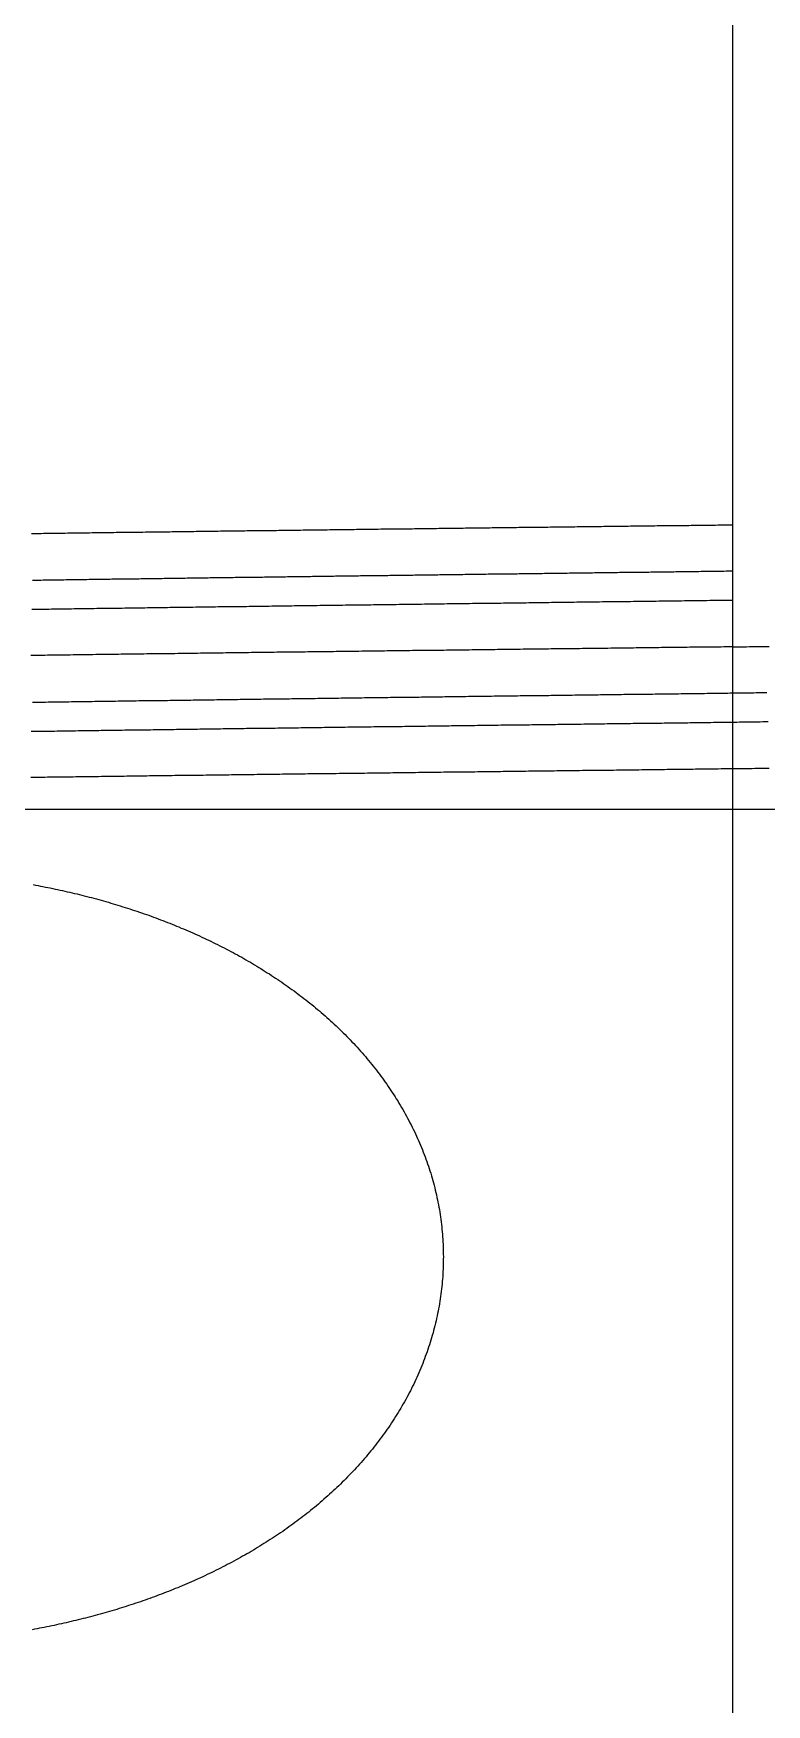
# Model space of a CAD drawing. Header units: millimetres. Extents: x 0 to 3800, y -67 to 2530.
# Drawn here: x 2333.98 to 2343.23, y 887.41 to 908.49 of the extents above; entities that cross this region are included whole.
import ezdxf
from ezdxf.lldxf.tags import DXFTag

# ---------------------------------------------------------------- set-up
doc = ezdxf.new("R2010")
doc.units = ezdxf.units.MM
doc.layers.add('내부선 및 부속', color=4, linetype='Continuous')
doc.layers.add('중심선', color=1, linetype='DASHED')
tags = doc.linetypes.add('DASHDOT', pattern=[70, 31, -13, 13, -13]).pattern_tags.tags
tags[10:11] = [DXFTag(74, 4), DXFTag(75, 0), DXFTag(340, '0'), DXFTag(46, 0.0), DXFTag(50, 0.0), DXFTag(44, 0.0), DXFTag(45, 0.0)]
tags[8:9] = [DXFTag(74, 4), DXFTag(75, 0), DXFTag(340, '0'), DXFTag(46, 0.0), DXFTag(50, 0.0), DXFTag(44, 0.0), DXFTag(45, 0.0)]
tags[6:7] = [DXFTag(74, 4), DXFTag(75, 0), DXFTag(340, '0'), DXFTag(46, 0.0), DXFTag(50, 0.0), DXFTag(44, 0.0), DXFTag(45, 0.0)]
tags[4:5] = [DXFTag(74, 4), DXFTag(75, 0), DXFTag(340, '0'), DXFTag(46, 0.0), DXFTag(50, 0.0), DXFTag(44, 0.0), DXFTag(45, 0.0)]
tags = doc.linetypes.add('DASHED', pattern=[25.72, 12.86, -12.86]).pattern_tags.tags
tags[6:7] = [DXFTag(74, 4), DXFTag(75, 0), DXFTag(340, '0'), DXFTag(46, 0.0), DXFTag(50, 0.0), DXFTag(44, 0.0), DXFTag(45, 0.0)]
tags[4:5] = [DXFTag(74, 4), DXFTag(75, 0), DXFTag(340, '0'), DXFTag(46, 0.0), DXFTag(50, 0.0), DXFTag(44, 0.0), DXFTag(45, 0.0)]

msp = doc.modelspace()

# ---------------------------------------------------------------- linework, layer by layer
at = {"layer": '내부선 및 부속', "linetype": 'Continuous'}
for p, q in [((2342.801, 902.295), (2342.801, 900.756)), ((2363.7, 898.703), (2321.902, 898.703))]:
    msp.add_line(p, q, dxfattribs=at)
at = {"layer": '내부선 및 부속', "linetype": 'Continuous', "flags": 128}
for points in [[(2333.955, 902.186), (2333.986, 902.186), (2334.016, 902.187), (2334.047, 902.187), (2334.077, 902.187), (2334.108, 902.188), (2334.139, 902.188), (2334.169, 902.189), (2334.2, 902.189), (2334.23, 902.189), (2334.261, 902.19), (2334.292, 902.19), (2334.322, 902.191), (2334.353, 902.191), (2334.383, 902.191), (2334.414, 902.192), (2334.445, 902.192), (2334.475, 902.193), (2334.506, 902.193), (2334.506, 902.193), (2334.536, 902.193), (2334.567, 902.194), (2334.598, 902.194), (2334.628, 902.195), (2334.659, 902.195), (2334.69, 902.195), (2334.72, 902.196), (2334.751, 902.196), (2334.781, 902.197), (2334.812, 902.197), (2334.843, 902.197), (2334.873, 902.198), (2334.904, 902.198), (2334.934, 902.199), (2334.965, 902.199), (2334.996, 902.199), (2335.026, 902.2), (2335.057, 902.2), (2335.087, 902.201), (2335.118, 902.201), (2335.149, 902.201), (2335.179, 902.202), (2335.21, 902.202), (2335.24, 902.203), (2335.271, 902.203), (2335.302, 902.203), (2335.332, 902.204), (2335.363, 902.204), (2335.394, 902.205), (2335.424, 902.205), (2335.455, 902.205), (2335.485, 902.206), (2335.516, 902.206), (2335.547, 902.206), (2335.577, 902.207), (2335.608, 902.207), (2335.638, 902.208), (2335.669, 902.208), (2335.7, 902.208), (2335.73, 902.209), (2335.761, 902.209), (2335.791, 902.21), (2335.822, 902.21), (2335.853, 902.21), (2335.883, 902.211), (2335.914, 902.211), (2335.944, 902.212), (2335.975, 902.212), (2336.006, 902.212), (2336.036, 902.213), (2336.067, 902.213), (2336.098, 902.213), (2336.128, 902.214), (2336.159, 902.214), (2336.189, 902.215), (2336.22, 902.215), (2336.251, 902.215), (2336.281, 902.216), (2336.312, 902.216), (2336.342, 902.217), (2336.373, 902.217), (2336.404, 902.217), (2336.434, 902.218), (2336.465, 902.218), (2336.495, 902.218), (2336.526, 902.219), (2336.557, 902.219), (2336.587, 902.22), (2336.618, 902.22), (2336.648, 902.22), (2336.679, 902.221), (2336.71, 902.221), (2336.74, 902.222), (2336.771, 902.222), (2336.801, 902.222), (2336.832, 902.223), (2336.863, 902.223), (2336.893, 902.223), (2336.924, 902.224), (2336.955, 902.224), (2336.985, 902.225), (2337.016, 902.225), (2337.046, 902.225), (2337.077, 902.226), (2337.108, 902.226), (2337.138, 902.227), (2337.169, 902.227), (2337.199, 902.227), (2337.23, 902.228), (2337.261, 902.228), (2337.291, 902.228), (2337.322, 902.229), (2337.352, 902.229), (2337.383, 902.23), (2337.414, 902.23), (2337.444, 902.23), (2337.475, 902.231), (2337.505, 902.231), (2337.536, 902.231), (2337.567, 902.232), (2337.567, 902.232), (2337.597, 902.232), (2337.628, 902.233), (2337.659, 902.233), (2337.689, 902.233), (2337.72, 902.234), (2337.75, 902.234), (2337.781, 902.234), (2337.812, 902.235), (2337.842, 902.235), (2337.873, 902.236), (2337.903, 902.236), (2337.934, 902.236), (2337.965, 902.237), (2337.995, 902.237), (2338.026, 902.237), (2338.056, 902.238), (2338.087, 902.238), (2338.118, 902.239), (2338.148, 902.239), (2338.179, 902.239), (2338.209, 902.24), (2338.24, 902.24), (2338.271, 902.24), (2338.301, 902.241), (2338.332, 902.241), (2338.363, 902.242), (2338.393, 902.242), (2338.424, 902.242), (2338.454, 902.243), (2338.485, 902.243), (2338.516, 902.243), (2338.546, 902.244), (2338.577, 902.244), (2338.607, 902.245), (2338.638, 902.245), (2338.669, 902.245), (2338.699, 902.246), (2338.73, 902.246), (2338.76, 902.246), (2338.791, 902.247), (2338.822, 902.247), (2338.852, 902.248), (2338.883, 902.248), (2338.913, 902.248), (2338.944, 902.249), (2338.975, 902.249), (2339.005, 902.249), (2339.036, 902.25), (2339.067, 902.25), (2339.097, 902.251), (2339.128, 902.251), (2339.158, 902.251), (2339.189, 902.252), (2339.22, 902.252), (2339.25, 902.252), (2339.281, 902.253), (2339.311, 902.253), (2339.342, 902.254), (2339.373, 902.254), (2339.403, 902.254), (2339.434, 902.255), (2339.464, 902.255), (2339.495, 902.255), (2339.526, 902.256), (2339.556, 902.256), (2339.587, 902.256), (2339.617, 902.257), (2339.648, 902.257), (2339.679, 902.258), (2339.709, 902.258), (2339.74, 902.258), (2339.771, 902.259), (2339.801, 902.259), (2339.832, 902.259), (2339.862, 902.26), (2339.893, 902.26), (2339.924, 902.261), (2339.954, 902.261), (2339.985, 902.261), (2340.015, 902.262), (2340.046, 902.262), (2340.077, 902.262), (2340.107, 902.263), (2340.138, 902.263), (2340.168, 902.263), (2340.199, 902.264), (2340.23, 902.264), (2340.26, 902.265), (2340.291, 902.265), (2340.321, 902.265), (2340.352, 902.266), (2340.383, 902.266), (2340.413, 902.266), (2340.444, 902.267), (2340.474, 902.267), (2340.505, 902.268), (2340.536, 902.268), (2340.566, 902.268), (2340.597, 902.269), (2340.628, 902.269), (2340.628, 902.269), (2340.658, 902.269), (2340.689, 902.27), (2340.719, 902.27), (2340.75, 902.27), (2340.781, 902.271), (2340.811, 902.271), (2340.842, 902.272), (2340.872, 902.272), (2340.903, 902.272), (2340.934, 902.273), (2340.964, 902.273), (2340.995, 902.273), (2341.025, 902.274), (2341.056, 902.274), (2341.087, 902.275), (2341.117, 902.275), (2341.148, 902.275), (2341.178, 902.276), (2341.209, 902.276), (2341.24, 902.276), (2341.27, 902.277), (2341.301, 902.277), (2341.332, 902.277), (2341.362, 902.278), (2341.393, 902.278), (2341.423, 902.279), (2341.454, 902.279), (2341.485, 902.279), (2341.515, 902.28), (2341.546, 902.28), (2341.576, 902.28), (2341.607, 902.281), (2341.638, 902.281), (2341.668, 902.281), (2341.699, 902.282), (2341.729, 902.282), (2341.76, 902.283), (2341.791, 902.283), (2341.821, 902.283), (2341.852, 902.284), (2341.882, 902.284), (2341.913, 902.284), (2341.944, 902.285), (2341.974, 902.285), (2342.005, 902.285), (2342.036, 902.286), (2342.066, 902.286), (2342.097, 902.287), (2342.127, 902.287), (2342.158, 902.287), (2342.189, 902.288), (2342.219, 902.288), (2342.25, 902.288), (2342.28, 902.289), (2342.311, 902.289), (2342.342, 902.29), (2342.372, 902.29), (2342.403, 902.29), (2342.433, 902.291), (2342.464, 902.291), (2342.495, 902.291), (2342.525, 902.292), (2342.556, 902.292), (2342.586, 902.292), (2342.617, 902.293), (2342.648, 902.293), (2342.678, 902.294), (2342.709, 902.294), (2342.74, 902.294), (2342.77, 902.295), (2342.801, 902.295), (2342.801, 902.295)], [(2342.801, 901.709), (2342.774, 901.708), (2342.748, 901.708), (2342.722, 901.708), (2342.695, 901.707), (2342.669, 901.707), (2342.643, 901.707), (2342.616, 901.706), (2342.59, 901.706), (2342.563, 901.706), (2342.537, 901.705), (2342.511, 901.705), (2342.484, 901.705), (2342.458, 901.704), (2342.432, 901.704), (2342.405, 901.704), (2342.379, 901.703), (2342.353, 901.703), (2342.326, 901.703), (2342.3, 901.702), (2342.274, 901.702), (2342.247, 901.702), (2342.221, 901.701), (2342.194, 901.701), (2342.168, 901.701), (2342.142, 901.7), (2342.115, 901.7), (2342.089, 901.7), (2342.063, 901.699), (2342.036, 901.699), (2342.01, 901.699), (2341.984, 901.698), (2341.957, 901.698), (2341.931, 901.698), (2341.904, 901.697), (2341.878, 901.697), (2341.852, 901.697), (2341.825, 901.696), (2341.799, 901.696), (2341.773, 901.696), (2341.746, 901.695), (2341.72, 901.695), (2341.694, 901.695), (2341.667, 901.694), (2341.641, 901.694), (2341.615, 901.694), (2341.588, 901.693), (2341.562, 901.693), (2341.535, 901.693), (2341.509, 901.692), (2341.483, 901.692), (2341.456, 901.692), (2341.43, 901.691), (2341.404, 901.691), (2341.377, 901.691), (2341.351, 901.69), (2341.325, 901.69), (2341.298, 901.69), (2341.272, 901.689), (2341.245, 901.689), (2341.219, 901.689), (2341.193, 901.688), (2341.166, 901.688), (2341.14, 901.688), (2341.114, 901.687), (2341.087, 901.687), (2341.061, 901.687), (2341.035, 901.686), (2341.008, 901.686), (2340.982, 901.686), (2340.956, 901.685), (2340.929, 901.685), (2340.903, 901.685), (2340.876, 901.684), (2340.85, 901.684), (2340.824, 901.684), (2340.797, 901.683), (2340.771, 901.683), (2340.745, 901.683), (2340.718, 901.682), (2340.692, 901.682), (2340.666, 901.682), (2340.639, 901.681), (2340.613, 901.681), (2340.586, 901.681), (2340.56, 901.68), (2340.534, 901.68), (2340.507, 901.68), (2340.481, 901.679), (2340.455, 901.679), (2340.428, 901.679), (2340.402, 901.678), (2340.376, 901.678), (2340.349, 901.678), (2340.323, 901.677), (2340.297, 901.677), (2340.27, 901.677), (2340.244, 901.676), (2340.217, 901.676), (2340.191, 901.676), (2340.165, 901.675), (2340.165, 901.675), (2340.138, 901.675), (2340.112, 901.675), (2340.086, 901.674), (2340.059, 901.674), (2340.033, 901.674), (2340.007, 901.673), (2339.98, 901.673), (2339.954, 901.673), (2339.927, 901.672), (2339.901, 901.672), (2339.875, 901.672), (2339.848, 901.671), (2339.822, 901.671), (2339.796, 901.671), (2339.769, 901.67), (2339.743, 901.67), (2339.717, 901.67), (2339.69, 901.669), (2339.664, 901.669), (2339.638, 901.668), (2339.611, 901.668), (2339.585, 901.668), (2339.558, 901.667), (2339.532, 901.667), (2339.506, 901.667), (2339.479, 901.666), (2339.453, 901.666), (2339.427, 901.666), (2339.4, 901.665), (2339.374, 901.665), (2339.348, 901.665), (2339.321, 901.664), (2339.295, 901.664), (2339.268, 901.664), (2339.242, 901.663), (2339.216, 901.663), (2339.189, 901.663), (2339.163, 901.662), (2339.137, 901.662), (2339.11, 901.662), (2339.084, 901.661), (2339.058, 901.661), (2339.031, 901.661), (2339.005, 901.66), (2338.979, 901.66), (2338.952, 901.66), (2338.926, 901.659), (2338.899, 901.659), (2338.873, 901.659), (2338.847, 901.658), (2338.82, 901.658), (2338.794, 901.658), (2338.768, 901.657), (2338.741, 901.657), (2338.715, 901.657), (2338.689, 901.656), (2338.662, 901.656), (2338.636, 901.656), (2338.609, 901.655), (2338.583, 901.655), (2338.557, 901.655), (2338.53, 901.654), (2338.504, 901.654), (2338.478, 901.654), (2338.451, 901.653), (2338.425, 901.653), (2338.399, 901.653), (2338.372, 901.652), (2338.346, 901.652), (2338.319, 901.651), (2338.293, 901.651), (2338.267, 901.651), (2338.24, 901.65), (2338.214, 901.65), (2338.188, 901.65), (2338.161, 901.649), (2338.135, 901.649), (2338.109, 901.649), (2338.082, 901.648), (2338.056, 901.648), (2338.03, 901.648), (2338.003, 901.647), (2337.977, 901.647), (2337.95, 901.647), (2337.924, 901.646), (2337.898, 901.646), (2337.871, 901.646), (2337.845, 901.645), (2337.819, 901.645), (2337.792, 901.645), (2337.766, 901.644), (2337.74, 901.644), (2337.713, 901.644), (2337.687, 901.643), (2337.66, 901.643), (2337.634, 901.643), (2337.608, 901.642), (2337.581, 901.642), (2337.555, 901.641), (2337.529, 901.641), (2337.529, 901.641), (2337.502, 901.641), (2337.476, 901.64), (2337.45, 901.64), (2337.423, 901.64), (2337.397, 901.639), (2337.371, 901.639), (2337.344, 901.639), (2337.318, 901.638), (2337.291, 901.638), (2337.265, 901.638), (2337.239, 901.637), (2337.212, 901.637), (2337.186, 901.637), (2337.16, 901.636), (2337.133, 901.636), (2337.107, 901.636), (2337.081, 901.635), (2337.054, 901.635), (2337.028, 901.635), (2337.001, 901.634), (2336.975, 901.634), (2336.949, 901.633), (2336.922, 901.633), (2336.896, 901.633), (2336.87, 901.632), (2336.843, 901.632), (2336.817, 901.632), (2336.791, 901.631), (2336.764, 901.631), (2336.738, 901.631), (2336.712, 901.63), (2336.685, 901.63), (2336.659, 901.63), (2336.632, 901.629), (2336.606, 901.629), (2336.58, 901.629), (2336.553, 901.628), (2336.527, 901.628), (2336.501, 901.627), (2336.474, 901.627), (2336.448, 901.627), (2336.422, 901.626), (2336.395, 901.626), (2336.369, 901.626), (2336.342, 901.625), (2336.316, 901.625), (2336.29, 901.625), (2336.263, 901.624), (2336.237, 901.624), (2336.211, 901.624), (2336.184, 901.623), (2336.158, 901.623), (2336.132, 901.623), (2336.105, 901.622), (2336.079, 901.622), (2336.053, 901.621), (2336.026, 901.621), (2336, 901.621), (2335.973, 901.62), (2335.947, 901.62), (2335.921, 901.62), (2335.894, 901.619), (2335.868, 901.619), (2335.842, 901.619), (2335.815, 901.618), (2335.789, 901.618), (2335.763, 901.618), (2335.736, 901.617), (2335.71, 901.617), (2335.683, 901.616), (2335.657, 901.616), (2335.631, 901.616), (2335.604, 901.615), (2335.578, 901.615), (2335.552, 901.615), (2335.525, 901.614), (2335.499, 901.614), (2335.473, 901.614), (2335.446, 901.613), (2335.42, 901.613), (2335.394, 901.612), (2335.367, 901.612), (2335.341, 901.612), (2335.314, 901.611), (2335.288, 901.611), (2335.262, 901.611), (2335.235, 901.61), (2335.209, 901.61), (2335.183, 901.61), (2335.156, 901.609), (2335.13, 901.609), (2335.104, 901.609), (2335.077, 901.608), (2335.051, 901.608), (2335.024, 901.607), (2334.998, 901.607), (2334.972, 901.607), (2334.945, 901.606), (2334.919, 901.606), (2334.893, 901.606), (2334.893, 901.606), (2334.866, 901.605), (2334.84, 901.605), (2334.814, 901.604), (2334.787, 901.604), (2334.761, 901.604), (2334.735, 901.603), (2334.708, 901.603), (2334.682, 901.603), (2334.655, 901.602), (2334.629, 901.602), (2334.603, 901.602), (2334.576, 901.601), (2334.55, 901.601), (2334.524, 901.6), (2334.497, 901.6), (2334.471, 901.6), (2334.445, 901.599), (2334.418, 901.599), (2334.392, 901.599), (2334.366, 901.598), (2334.339, 901.598), (2334.313, 901.597), (2334.286, 901.597), (2334.26, 901.597), (2334.234, 901.596), (2334.207, 901.596), (2334.181, 901.596), (2334.155, 901.595), (2334.128, 901.595), (2334.102, 901.595), (2334.076, 901.594), (2334.049, 901.594), (2334.023, 901.593), (2333.996, 901.593), (2333.97, 901.593)], [(2342.801, 901.341), (2342.765, 901.341), (2342.729, 901.341), (2342.694, 901.34), (2342.658, 901.34), (2342.622, 901.339), (2342.587, 901.339), (2342.551, 901.338), (2342.516, 901.338), (2342.48, 901.337), (2342.444, 901.337), (2342.409, 901.336), (2342.373, 901.336), (2342.337, 901.336), (2342.302, 901.335), (2342.266, 901.335), (2342.23, 901.334), (2342.195, 901.334), (2342.159, 901.333), (2342.123, 901.333), (2342.088, 901.332), (2342.052, 901.332), (2342.016, 901.332), (2341.981, 901.331), (2341.945, 901.331), (2341.91, 901.33), (2341.874, 901.33), (2341.838, 901.329), (2341.803, 901.329), (2341.767, 901.328), (2341.731, 901.328), (2341.696, 901.327), (2341.66, 901.327), (2341.624, 901.327), (2341.589, 901.326), (2341.553, 901.326), (2341.517, 901.325), (2341.482, 901.325), (2341.446, 901.324), (2341.41, 901.324), (2341.375, 901.323), (2341.339, 901.323), (2341.304, 901.322), (2341.268, 901.322), (2341.232, 901.322), (2341.197, 901.321), (2341.161, 901.321), (2341.125, 901.32), (2341.09, 901.32), (2341.054, 901.319), (2341.018, 901.319), (2340.983, 901.318), (2340.947, 901.318), (2340.911, 901.317), (2340.876, 901.317), (2340.84, 901.317), (2340.804, 901.316), (2340.769, 901.316), (2340.733, 901.315), (2340.697, 901.315), (2340.662, 901.314), (2340.626, 901.314), (2340.591, 901.313), (2340.555, 901.313), (2340.519, 901.313), (2340.484, 901.312), (2340.448, 901.312), (2340.412, 901.311), (2340.377, 901.311), (2340.341, 901.31), (2340.305, 901.31), (2340.27, 901.309), (2340.234, 901.309), (2340.198, 901.308), (2340.163, 901.308), (2340.127, 901.307), (2340.091, 901.307), (2340.056, 901.307), (2340.02, 901.306), (2339.985, 901.306), (2339.949, 901.305), (2339.913, 901.305), (2339.878, 901.304), (2339.842, 901.304), (2339.806, 901.303), (2339.771, 901.303), (2339.735, 901.302), (2339.699, 901.302), (2339.664, 901.302), (2339.628, 901.301), (2339.592, 901.301), (2339.557, 901.3), (2339.521, 901.3), (2339.485, 901.299), (2339.45, 901.299), (2339.414, 901.298), (2339.378, 901.298), (2339.343, 901.297), (2339.307, 901.297), (2339.272, 901.297), (2339.236, 901.296), (2339.236, 901.296), (2339.2, 901.296), (2339.165, 901.295), (2339.129, 901.295), (2339.093, 901.294), (2339.058, 901.294), (2339.022, 901.293), (2338.986, 901.293), (2338.951, 901.292), (2338.915, 901.292), (2338.879, 901.291), (2338.844, 901.291), (2338.808, 901.291), (2338.772, 901.29), (2338.737, 901.29), (2338.701, 901.289), (2338.666, 901.289), (2338.63, 901.288), (2338.594, 901.288), (2338.559, 901.287), (2338.523, 901.287), (2338.487, 901.286), (2338.452, 901.286), (2338.416, 901.285), (2338.38, 901.285), (2338.345, 901.285), (2338.309, 901.284), (2338.273, 901.284), (2338.238, 901.283), (2338.202, 901.283), (2338.166, 901.282), (2338.131, 901.282), (2338.095, 901.281), (2338.06, 901.281), (2338.024, 901.28), (2337.988, 901.28), (2337.953, 901.279), (2337.917, 901.279), (2337.881, 901.278), (2337.846, 901.278), (2337.81, 901.278), (2337.774, 901.277), (2337.739, 901.277), (2337.703, 901.276), (2337.667, 901.276), (2337.632, 901.275), (2337.596, 901.275), (2337.56, 901.274), (2337.525, 901.274), (2337.489, 901.273), (2337.453, 901.273), (2337.418, 901.272), (2337.382, 901.272), (2337.347, 901.271), (2337.311, 901.271), (2337.275, 901.271), (2337.24, 901.27), (2337.204, 901.27), (2337.168, 901.269), (2337.133, 901.269), (2337.097, 901.268), (2337.061, 901.268), (2337.026, 901.267), (2336.99, 901.267), (2336.954, 901.266), (2336.919, 901.266), (2336.883, 901.265), (2336.847, 901.265), (2336.812, 901.264), (2336.776, 901.264), (2336.741, 901.263), (2336.705, 901.263), (2336.669, 901.262), (2336.634, 901.262), (2336.598, 901.262), (2336.562, 901.261), (2336.527, 901.261), (2336.491, 901.26), (2336.455, 901.26), (2336.42, 901.259), (2336.384, 901.259), (2336.348, 901.258), (2336.313, 901.258), (2336.277, 901.257), (2336.241, 901.257), (2336.206, 901.256), (2336.17, 901.256), (2336.135, 901.255), (2336.099, 901.255), (2336.063, 901.254), (2336.028, 901.254), (2335.992, 901.253), (2335.956, 901.253), (2335.921, 901.252), (2335.885, 901.252), (2335.849, 901.251), (2335.814, 901.251), (2335.778, 901.25), (2335.742, 901.25), (2335.707, 901.25), (2335.671, 901.249), (2335.671, 901.249), (2335.635, 901.249), (2335.6, 901.248), (2335.564, 901.248), (2335.528, 901.247), (2335.493, 901.247), (2335.457, 901.246), (2335.422, 901.246), (2335.386, 901.245), (2335.35, 901.245), (2335.315, 901.244), (2335.279, 901.244), (2335.243, 901.243), (2335.208, 901.243), (2335.172, 901.242), (2335.136, 901.242), (2335.101, 901.241), (2335.065, 901.241), (2335.029, 901.24), (2334.994, 901.24), (2334.958, 901.239), (2334.922, 901.239), (2334.887, 901.238), (2334.851, 901.238), (2334.816, 901.237), (2334.78, 901.237), (2334.744, 901.236), (2334.709, 901.236), (2334.673, 901.235), (2334.637, 901.235), (2334.602, 901.234), (2334.566, 901.234), (2334.53, 901.233), (2334.495, 901.233), (2334.459, 901.232), (2334.423, 901.232), (2334.388, 901.231), (2334.352, 901.231), (2334.316, 901.23), (2334.281, 901.23), (2334.245, 901.229), (2334.21, 901.229), (2334.174, 901.228), (2334.138, 901.228), (2334.103, 901.227), (2334.067, 901.227), (2334.031, 901.226), (2333.996, 901.226), (2333.96, 901.225)], [(2342.801, 900.755), (2342.765, 900.755), (2342.729, 900.754), (2342.694, 900.754), (2342.658, 900.753), (2342.622, 900.753), (2342.587, 900.753), (2342.551, 900.752), (2342.515, 900.752), (2342.479, 900.751), (2342.444, 900.751), (2342.408, 900.75), (2342.372, 900.75), (2342.337, 900.75), (2342.301, 900.749), (2342.265, 900.749), (2342.229, 900.748), (2342.194, 900.748), (2342.158, 900.748), (2342.122, 900.747), (2342.087, 900.747), (2342.051, 900.746), (2342.015, 900.746), (2341.98, 900.745), (2341.944, 900.745), (2341.908, 900.745), (2341.872, 900.744), (2341.837, 900.744), (2341.801, 900.743), (2341.765, 900.743), (2341.73, 900.742), (2341.694, 900.742), (2341.658, 900.742), (2341.623, 900.741), (2341.587, 900.741), (2341.551, 900.74), (2341.515, 900.74), (2341.48, 900.739), (2341.444, 900.739), (2341.408, 900.739), (2341.373, 900.738), (2341.337, 900.738), (2341.301, 900.737), (2341.265, 900.737), (2341.23, 900.736), (2341.194, 900.736), (2341.158, 900.736), (2341.123, 900.735), (2341.087, 900.735), (2341.051, 900.734), (2341.016, 900.734), (2340.98, 900.733), (2340.944, 900.733), (2340.908, 900.733), (2340.873, 900.732), (2340.837, 900.732), (2340.801, 900.731), (2340.766, 900.731), (2340.73, 900.73), (2340.694, 900.73), (2340.658, 900.73), (2340.623, 900.729), (2340.587, 900.729), (2340.551, 900.728), (2340.516, 900.728), (2340.48, 900.727), (2340.444, 900.727), (2340.409, 900.727), (2340.373, 900.726), (2340.337, 900.726), (2340.301, 900.725), (2340.266, 900.725), (2340.23, 900.724), (2340.194, 900.724), (2340.159, 900.724), (2340.123, 900.723), (2340.087, 900.723), (2340.052, 900.722), (2340.016, 900.722), (2339.98, 900.721), (2339.944, 900.721), (2339.909, 900.721), (2339.873, 900.72), (2339.837, 900.72), (2339.802, 900.719), (2339.766, 900.719), (2339.73, 900.718), (2339.694, 900.718), (2339.659, 900.718), (2339.623, 900.717), (2339.587, 900.717), (2339.552, 900.716), (2339.516, 900.716), (2339.48, 900.715), (2339.445, 900.715), (2339.409, 900.715), (2339.373, 900.714), (2339.337, 900.714), (2339.302, 900.713), (2339.266, 900.713), (2339.23, 900.712), (2339.23, 900.712), (2339.195, 900.712), (2339.159, 900.711), (2339.123, 900.711), (2339.088, 900.711), (2339.052, 900.71), (2339.016, 900.71), (2338.98, 900.709), (2338.945, 900.709), (2338.909, 900.708), (2338.873, 900.708), (2338.838, 900.708), (2338.802, 900.707), (2338.766, 900.707), (2338.73, 900.706), (2338.695, 900.706), (2338.659, 900.705), (2338.623, 900.705), (2338.588, 900.705), (2338.552, 900.704), (2338.516, 900.704), (2338.481, 900.703), (2338.445, 900.703), (2338.409, 900.702), (2338.373, 900.702), (2338.338, 900.701), (2338.302, 900.701), (2338.266, 900.701), (2338.231, 900.7), (2338.195, 900.7), (2338.159, 900.699), (2338.123, 900.699), (2338.088, 900.698), (2338.052, 900.698), (2338.016, 900.698), (2337.981, 900.697), (2337.945, 900.697), (2337.909, 900.696), (2337.874, 900.696), (2337.838, 900.695), (2337.802, 900.695), (2337.766, 900.694), (2337.731, 900.694), (2337.695, 900.694), (2337.659, 900.693), (2337.624, 900.693), (2337.588, 900.692), (2337.552, 900.692), (2337.517, 900.691), (2337.481, 900.691), (2337.445, 900.691), (2337.409, 900.69), (2337.374, 900.69), (2337.338, 900.689), (2337.302, 900.689), (2337.267, 900.688), (2337.231, 900.688), (2337.195, 900.687), (2337.159, 900.687), (2337.124, 900.687), (2337.088, 900.686), (2337.052, 900.686), (2337.017, 900.685), (2336.981, 900.685), (2336.945, 900.684), (2336.91, 900.684), (2336.874, 900.683), (2336.838, 900.683), (2336.802, 900.683), (2336.767, 900.682), (2336.731, 900.682), (2336.695, 900.681), (2336.66, 900.681), (2336.624, 900.68), (2336.588, 900.68), (2336.553, 900.679), (2336.517, 900.679), (2336.481, 900.679), (2336.445, 900.678), (2336.41, 900.678), (2336.374, 900.677), (2336.338, 900.677), (2336.303, 900.676), (2336.267, 900.676), (2336.231, 900.675), (2336.195, 900.675), (2336.16, 900.674), (2336.124, 900.674), (2336.088, 900.674), (2336.053, 900.673), (2336.017, 900.673), (2335.981, 900.672), (2335.946, 900.672), (2335.91, 900.671), (2335.874, 900.671), (2335.838, 900.67), (2335.803, 900.67), (2335.767, 900.669), (2335.731, 900.669), (2335.696, 900.669), (2335.66, 900.668), (2335.66, 900.668), (2335.624, 900.668), (2335.589, 900.667), (2335.553, 900.667), (2335.517, 900.666), (2335.481, 900.666), (2335.446, 900.665), (2335.41, 900.665), (2335.374, 900.664), (2335.339, 900.664), (2335.303, 900.664), (2335.267, 900.663), (2335.231, 900.663), (2335.196, 900.662), (2335.16, 900.662), (2335.124, 900.661), (2335.089, 900.661), (2335.053, 900.66), (2335.017, 900.66), (2334.982, 900.659), (2334.946, 900.659), (2334.91, 900.659), (2334.874, 900.658), (2334.839, 900.658), (2334.803, 900.657), (2334.767, 900.657), (2334.732, 900.656), (2334.696, 900.656), (2334.66, 900.655), (2334.625, 900.655), (2334.589, 900.654), (2334.553, 900.654), (2334.517, 900.653), (2334.482, 900.653), (2334.446, 900.652), (2334.41, 900.652), (2334.375, 900.652), (2334.339, 900.651), (2334.303, 900.651), (2334.267, 900.65), (2334.232, 900.65), (2334.196, 900.649), (2334.16, 900.649), (2334.125, 900.648), (2334.089, 900.648), (2334.053, 900.647), (2334.018, 900.647), (2333.982, 900.646), (2333.946, 900.646)], [(2342.801, 900.755), (2342.836, 900.756), (2342.872, 900.756), (2342.908, 900.756), (2342.944, 900.757), (2342.979, 900.757), (2343.015, 900.758), (2343.051, 900.758), (2343.086, 900.759), (2343.122, 900.759), (2343.158, 900.759), (2343.193, 900.76), (2343.229, 900.76), (2343.265, 900.761)], [(2343.234, 900.174), (2343.201, 900.174), (2343.168, 900.174), (2343.136, 900.173), (2343.103, 900.173), (2343.07, 900.172), (2343.037, 900.172), (2343.005, 900.171), (2342.972, 900.171), (2342.939, 900.171), (2342.906, 900.17), (2342.874, 900.17), (2342.841, 900.169), (2342.808, 900.169), (2342.775, 900.169), (2342.743, 900.168), (2342.71, 900.168), (2342.677, 900.167), (2342.644, 900.167), (2342.612, 900.167), (2342.579, 900.166), (2342.546, 900.166), (2342.514, 900.165), (2342.514, 900.165), (2342.481, 900.165), (2342.448, 900.164), (2342.415, 900.164), (2342.383, 900.164), (2342.35, 900.163), (2342.317, 900.163), (2342.284, 900.162), (2342.252, 900.162), (2342.219, 900.162), (2342.186, 900.161), (2342.153, 900.161), (2342.121, 900.16), (2342.088, 900.16), (2342.055, 900.159), (2342.022, 900.159), (2341.99, 900.159), (2341.957, 900.158), (2341.924, 900.158), (2341.891, 900.157), (2341.859, 900.157), (2341.826, 900.157), (2341.793, 900.156), (2341.76, 900.156), (2341.728, 900.155), (2341.695, 900.155), (2341.662, 900.154), (2341.63, 900.154), (2341.597, 900.154), (2341.564, 900.153), (2341.531, 900.153), (2341.499, 900.152), (2341.466, 900.152), (2341.433, 900.152), (2341.4, 900.151), (2341.368, 900.151), (2341.335, 900.15), (2341.302, 900.15), (2341.269, 900.149), (2341.237, 900.149), (2341.204, 900.149), (2341.171, 900.148), (2341.138, 900.148), (2341.106, 900.147), (2341.073, 900.147), (2341.04, 900.147), (2341.007, 900.146), (2340.975, 900.146), (2340.942, 900.145), (2340.909, 900.145), (2340.876, 900.145), (2340.844, 900.144), (2340.811, 900.144), (2340.778, 900.143), (2340.746, 900.143), (2340.713, 900.142), (2340.68, 900.142), (2340.647, 900.142), (2340.615, 900.141), (2340.582, 900.141), (2340.549, 900.14), (2340.516, 900.14), (2340.484, 900.139), (2340.451, 900.139), (2340.418, 900.139), (2340.385, 900.138), (2340.353, 900.138), (2340.32, 900.137), (2340.287, 900.137), (2340.254, 900.137), (2340.222, 900.136), (2340.189, 900.136), (2340.156, 900.135), (2340.123, 900.135), (2340.091, 900.134), (2340.058, 900.134), (2340.025, 900.134), (2339.992, 900.133), (2339.96, 900.133), (2339.927, 900.132), (2339.894, 900.132), (2339.862, 900.132), (2339.829, 900.131), (2339.796, 900.131), (2339.763, 900.13), (2339.731, 900.13), (2339.698, 900.129), (2339.665, 900.129), (2339.632, 900.129), (2339.6, 900.128), (2339.567, 900.128), (2339.534, 900.127), (2339.501, 900.127), (2339.469, 900.127), (2339.436, 900.126), (2339.403, 900.126), (2339.37, 900.125), (2339.338, 900.125), (2339.305, 900.124), (2339.272, 900.124), (2339.239, 900.124), (2339.239, 900.124), (2339.207, 900.123), (2339.174, 900.123), (2339.141, 900.122), (2339.109, 900.122), (2339.076, 900.121), (2339.043, 900.121), (2339.01, 900.121), (2338.978, 900.12), (2338.945, 900.12), (2338.912, 900.119), (2338.879, 900.119), (2338.847, 900.118), (2338.814, 900.118), (2338.781, 900.118), (2338.748, 900.117), (2338.716, 900.117), (2338.683, 900.116), (2338.65, 900.116), (2338.617, 900.116), (2338.585, 900.115), (2338.552, 900.115), (2338.519, 900.114), (2338.486, 900.114), (2338.454, 900.113), (2338.421, 900.113), (2338.388, 900.113), (2338.355, 900.112), (2338.323, 900.112), (2338.29, 900.111), (2338.257, 900.111), (2338.225, 900.11), (2338.192, 900.11), (2338.159, 900.11), (2338.126, 900.109), (2338.094, 900.109), (2338.061, 900.108), (2338.028, 900.108), (2337.995, 900.107), (2337.963, 900.107), (2337.93, 900.107), (2337.897, 900.106), (2337.864, 900.106), (2337.832, 900.105), (2337.799, 900.105), (2337.766, 900.104), (2337.733, 900.104), (2337.701, 900.104), (2337.668, 900.103), (2337.635, 900.103), (2337.602, 900.102), (2337.57, 900.102), (2337.537, 900.101), (2337.504, 900.101), (2337.471, 900.101), (2337.439, 900.1), (2337.406, 900.1), (2337.373, 900.099), (2337.341, 900.099), (2337.308, 900.098), (2337.275, 900.098), (2337.242, 900.098), (2337.21, 900.097), (2337.177, 900.097), (2337.144, 900.096), (2337.111, 900.096), (2337.079, 900.095), (2337.046, 900.095), (2337.013, 900.094), (2336.98, 900.094), (2336.948, 900.094), (2336.915, 900.093), (2336.882, 900.093), (2336.849, 900.092), (2336.817, 900.092), (2336.784, 900.091), (2336.751, 900.091), (2336.718, 900.091), (2336.686, 900.09), (2336.653, 900.09), (2336.62, 900.089), (2336.588, 900.089), (2336.555, 900.088), (2336.522, 900.088), (2336.489, 900.088), (2336.457, 900.087), (2336.424, 900.087), (2336.391, 900.086), (2336.358, 900.086), (2336.326, 900.085), (2336.293, 900.085), (2336.26, 900.084), (2336.227, 900.084), (2336.195, 900.084), (2336.162, 900.083), (2336.129, 900.083), (2336.096, 900.082), (2336.064, 900.082), (2336.031, 900.081), (2335.998, 900.081), (2335.965, 900.08), (2335.965, 900.08), (2335.933, 900.08), (2335.9, 900.08), (2335.867, 900.079), (2335.834, 900.079), (2335.802, 900.078), (2335.769, 900.078), (2335.736, 900.077), (2335.704, 900.077), (2335.671, 900.076), (2335.638, 900.076), (2335.605, 900.076), (2335.573, 900.075), (2335.54, 900.075), (2335.507, 900.074), (2335.474, 900.074), (2335.442, 900.073), (2335.409, 900.073), (2335.376, 900.072), (2335.343, 900.072), (2335.311, 900.072), (2335.278, 900.071), (2335.245, 900.071), (2335.212, 900.07), (2335.18, 900.07), (2335.147, 900.069), (2335.114, 900.069), (2335.081, 900.068), (2335.049, 900.068), (2335.016, 900.067), (2334.983, 900.067), (2334.951, 900.067), (2334.918, 900.066), (2334.885, 900.066), (2334.852, 900.065), (2334.82, 900.065), (2334.787, 900.064), (2334.754, 900.064), (2334.721, 900.063), (2334.689, 900.063), (2334.656, 900.062), (2334.623, 900.062), (2334.59, 900.062), (2334.558, 900.061), (2334.525, 900.061), (2334.492, 900.06), (2334.459, 900.06), (2334.427, 900.059), (2334.394, 900.059), (2334.361, 900.058), (2334.328, 900.058), (2334.296, 900.057), (2334.263, 900.057), (2334.23, 900.057), (2334.197, 900.056), (2334.165, 900.056), (2334.132, 900.055), (2334.099, 900.055), (2334.067, 900.054), (2334.034, 900.054), (2334.001, 900.053), (2333.968, 900.053)], [(2343.252, 899.807), (2343.219, 899.807), (2343.186, 899.807), (2343.153, 899.806), (2343.121, 899.806), (2343.088, 899.805), (2343.055, 899.805), (2343.022, 899.804), (2342.99, 899.804), (2342.957, 899.804), (2342.924, 899.803), (2342.891, 899.803), (2342.859, 899.802), (2342.826, 899.802), (2342.793, 899.802), (2342.761, 899.801), (2342.728, 899.801), (2342.695, 899.8), (2342.662, 899.8), (2342.63, 899.799), (2342.597, 899.799), (2342.564, 899.799), (2342.531, 899.798), (2342.531, 899.798), (2342.499, 899.798), (2342.466, 899.797), (2342.433, 899.797), (2342.4, 899.797), (2342.368, 899.796), (2342.335, 899.796), (2342.302, 899.795), (2342.269, 899.795), (2342.237, 899.794), (2342.204, 899.794), (2342.171, 899.794), (2342.138, 899.793), (2342.106, 899.793), (2342.073, 899.792), (2342.04, 899.792), (2342.007, 899.792), (2341.975, 899.791), (2341.942, 899.791), (2341.909, 899.79), (2341.877, 899.79), (2341.844, 899.79), (2341.811, 899.789), (2341.778, 899.789), (2341.746, 899.788), (2341.713, 899.788), (2341.68, 899.787), (2341.647, 899.787), (2341.615, 899.787), (2341.582, 899.786), (2341.549, 899.786), (2341.516, 899.785), (2341.484, 899.785), (2341.451, 899.785), (2341.418, 899.784), (2341.385, 899.784), (2341.353, 899.783), (2341.32, 899.783), (2341.287, 899.782), (2341.254, 899.782), (2341.222, 899.782), (2341.189, 899.781), (2341.156, 899.781), (2341.123, 899.78), (2341.091, 899.78), (2341.058, 899.78), (2341.025, 899.779), (2340.993, 899.779), (2340.96, 899.778), (2340.927, 899.778), (2340.894, 899.777), (2340.862, 899.777), (2340.829, 899.777), (2340.796, 899.776), (2340.763, 899.776), (2340.731, 899.775), (2340.698, 899.775), (2340.665, 899.775), (2340.632, 899.774), (2340.6, 899.774), (2340.567, 899.773), (2340.534, 899.773), (2340.501, 899.772), (2340.469, 899.772), (2340.436, 899.772), (2340.403, 899.771), (2340.37, 899.771), (2340.338, 899.77), (2340.305, 899.77), (2340.272, 899.77), (2340.239, 899.769), (2340.207, 899.769), (2340.174, 899.768), (2340.141, 899.768), (2340.109, 899.767), (2340.076, 899.767), (2340.043, 899.767), (2340.01, 899.766), (2339.978, 899.766), (2339.945, 899.765), (2339.912, 899.765), (2339.879, 899.765), (2339.847, 899.764), (2339.814, 899.764), (2339.781, 899.763), (2339.748, 899.763), (2339.716, 899.762), (2339.683, 899.762), (2339.65, 899.762), (2339.617, 899.761), (2339.585, 899.761), (2339.552, 899.76), (2339.519, 899.76), (2339.486, 899.759), (2339.454, 899.759), (2339.421, 899.759), (2339.388, 899.758), (2339.356, 899.758), (2339.323, 899.757), (2339.29, 899.757), (2339.257, 899.757), (2339.257, 899.757), (2339.225, 899.756), (2339.192, 899.756), (2339.159, 899.755), (2339.126, 899.755), (2339.094, 899.754), (2339.061, 899.754), (2339.028, 899.754), (2338.995, 899.753), (2338.963, 899.753), (2338.93, 899.752), (2338.897, 899.752), (2338.864, 899.751), (2338.832, 899.751), (2338.799, 899.751), (2338.766, 899.75), (2338.733, 899.75), (2338.701, 899.749), (2338.668, 899.749), (2338.635, 899.748), (2338.602, 899.748), (2338.57, 899.748), (2338.537, 899.747), (2338.504, 899.747), (2338.472, 899.746), (2338.439, 899.746), (2338.406, 899.746), (2338.373, 899.745), (2338.341, 899.745), (2338.308, 899.744), (2338.275, 899.744), (2338.242, 899.743), (2338.21, 899.743), (2338.177, 899.743), (2338.144, 899.742), (2338.111, 899.742), (2338.079, 899.741), (2338.046, 899.741), (2338.013, 899.74), (2337.98, 899.74), (2337.948, 899.74), (2337.915, 899.739), (2337.882, 899.739), (2337.849, 899.738), (2337.817, 899.738), (2337.784, 899.737), (2337.751, 899.737), (2337.718, 899.737), (2337.686, 899.736), (2337.653, 899.736), (2337.62, 899.735), (2337.588, 899.735), (2337.555, 899.734), (2337.522, 899.734), (2337.489, 899.734), (2337.457, 899.733), (2337.424, 899.733), (2337.391, 899.732), (2337.358, 899.732), (2337.326, 899.731), (2337.293, 899.731), (2337.26, 899.73), (2337.227, 899.73), (2337.195, 899.73), (2337.162, 899.729), (2337.129, 899.729), (2337.096, 899.728), (2337.064, 899.728), (2337.031, 899.727), (2336.998, 899.727), (2336.965, 899.727), (2336.933, 899.726), (2336.9, 899.726), (2336.867, 899.725), (2336.834, 899.725), (2336.802, 899.724), (2336.769, 899.724), (2336.736, 899.724), (2336.704, 899.723), (2336.671, 899.723), (2336.638, 899.722), (2336.605, 899.722), (2336.573, 899.721), (2336.54, 899.721), (2336.507, 899.72), (2336.474, 899.72), (2336.442, 899.72), (2336.409, 899.719), (2336.376, 899.719), (2336.343, 899.718), (2336.311, 899.718), (2336.278, 899.717), (2336.245, 899.717), (2336.212, 899.717), (2336.18, 899.716), (2336.147, 899.716), (2336.114, 899.715), (2336.081, 899.715), (2336.049, 899.714), (2336.016, 899.714), (2335.983, 899.713), (2335.983, 899.713), (2335.951, 899.713), (2335.918, 899.713), (2335.885, 899.712), (2335.852, 899.712), (2335.82, 899.711), (2335.787, 899.711), (2335.754, 899.71), (2335.721, 899.71), (2335.689, 899.709), (2335.656, 899.709), (2335.623, 899.709), (2335.59, 899.708), (2335.558, 899.708), (2335.525, 899.707), (2335.492, 899.707), (2335.459, 899.706), (2335.427, 899.706), (2335.394, 899.705), (2335.361, 899.705), (2335.328, 899.705), (2335.296, 899.704), (2335.263, 899.704), (2335.23, 899.703), (2335.197, 899.703), (2335.165, 899.702), (2335.132, 899.702), (2335.099, 899.701), (2335.067, 899.701), (2335.034, 899.7), (2335.001, 899.7), (2334.968, 899.7), (2334.936, 899.699), (2334.903, 899.699), (2334.87, 899.698), (2334.837, 899.698), (2334.805, 899.697), (2334.772, 899.697), (2334.739, 899.696), (2334.706, 899.696), (2334.674, 899.695), (2334.641, 899.695), (2334.608, 899.695), (2334.575, 899.694), (2334.543, 899.694), (2334.51, 899.693), (2334.477, 899.693), (2334.444, 899.692), (2334.412, 899.692), (2334.379, 899.691), (2334.346, 899.691), (2334.314, 899.69), (2334.281, 899.69), (2334.248, 899.689), (2334.215, 899.689), (2334.183, 899.689), (2334.15, 899.688), (2334.117, 899.688), (2334.084, 899.687), (2334.052, 899.687), (2334.019, 899.686), (2333.986, 899.686), (2333.953, 899.685)], [(2343.265, 899.221), (2343.229, 899.22), (2343.193, 899.22), (2343.158, 899.22), (2343.122, 899.219), (2343.086, 899.219), (2343.051, 899.218), (2343.015, 899.218), (2342.979, 899.217), (2342.944, 899.217), (2342.908, 899.217), (2342.872, 899.216), (2342.836, 899.216), (2342.801, 899.215), (2342.801, 899.215)], [(2342.801, 899.215), (2342.765, 899.215), (2342.729, 899.215), (2342.694, 899.214), (2342.658, 899.214), (2342.622, 899.213), (2342.587, 899.213), (2342.551, 899.212), (2342.515, 899.212), (2342.479, 899.212), (2342.444, 899.211), (2342.408, 899.211), (2342.372, 899.21), (2342.337, 899.21), (2342.301, 899.209), (2342.265, 899.209), (2342.229, 899.209), (2342.194, 899.208), (2342.158, 899.208), (2342.122, 899.207), (2342.087, 899.207), (2342.051, 899.206), (2342.015, 899.206), (2341.98, 899.206), (2341.944, 899.205), (2341.908, 899.205), (2341.872, 899.204), (2341.837, 899.204), (2341.801, 899.203), (2341.765, 899.203), (2341.73, 899.203), (2341.694, 899.202), (2341.658, 899.202), (2341.622, 899.201), (2341.587, 899.201), (2341.551, 899.2), (2341.515, 899.2), (2341.48, 899.2), (2341.444, 899.199), (2341.408, 899.199), (2341.373, 899.198), (2341.337, 899.198), (2341.301, 899.197), (2341.265, 899.197), (2341.23, 899.197), (2341.194, 899.196), (2341.158, 899.196), (2341.123, 899.195), (2341.087, 899.195), (2341.051, 899.194), (2341.016, 899.194), (2340.98, 899.194), (2340.944, 899.193), (2340.908, 899.193), (2340.873, 899.192), (2340.837, 899.192), (2340.801, 899.191), (2340.766, 899.191), (2340.73, 899.191), (2340.694, 899.19), (2340.658, 899.19), (2340.623, 899.189), (2340.587, 899.189), (2340.551, 899.188), (2340.516, 899.188), (2340.48, 899.188), (2340.444, 899.187), (2340.409, 899.187), (2340.373, 899.186), (2340.337, 899.186), (2340.301, 899.185), (2340.266, 899.185), (2340.23, 899.185), (2340.194, 899.184), (2340.159, 899.184), (2340.123, 899.183), (2340.087, 899.183), (2340.052, 899.182), (2340.016, 899.182), (2339.98, 899.182), (2339.944, 899.181), (2339.909, 899.181), (2339.873, 899.18), (2339.837, 899.18), (2339.802, 899.179), (2339.766, 899.179), (2339.73, 899.179), (2339.694, 899.178), (2339.659, 899.178), (2339.623, 899.177), (2339.587, 899.177), (2339.552, 899.176), (2339.516, 899.176), (2339.48, 899.176), (2339.445, 899.175), (2339.409, 899.175), (2339.373, 899.174), (2339.337, 899.174), (2339.302, 899.173), (2339.266, 899.173), (2339.23, 899.173), (2339.23, 899.173), (2339.195, 899.172), (2339.159, 899.172), (2339.123, 899.171), (2339.088, 899.171), (2339.052, 899.17), (2339.016, 899.17), (2338.98, 899.169), (2338.945, 899.169), (2338.909, 899.169), (2338.873, 899.168), (2338.838, 899.168), (2338.802, 899.167), (2338.766, 899.167), (2338.73, 899.166), (2338.695, 899.166), (2338.659, 899.166), (2338.623, 899.165), (2338.588, 899.165), (2338.552, 899.164), (2338.516, 899.164), (2338.481, 899.163), (2338.445, 899.163), (2338.409, 899.163), (2338.373, 899.162), (2338.338, 899.162), (2338.302, 899.161), (2338.266, 899.161), (2338.231, 899.16), (2338.195, 899.16), (2338.159, 899.159), (2338.123, 899.159), (2338.088, 899.159), (2338.052, 899.158), (2338.016, 899.158), (2337.981, 899.157), (2337.945, 899.157), (2337.909, 899.156), (2337.874, 899.156), (2337.838, 899.156), (2337.802, 899.155), (2337.766, 899.155), (2337.731, 899.154), (2337.695, 899.154), (2337.659, 899.153), (2337.624, 899.153), (2337.588, 899.152), (2337.552, 899.152), (2337.517, 899.152), (2337.481, 899.151), (2337.445, 899.151), (2337.409, 899.15), (2337.374, 899.15), (2337.338, 899.149), (2337.302, 899.149), (2337.267, 899.148), (2337.231, 899.148), (2337.195, 899.148), (2337.159, 899.147), (2337.124, 899.147), (2337.088, 899.146), (2337.052, 899.146), (2337.017, 899.145), (2336.981, 899.145), (2336.945, 899.144), (2336.91, 899.144), (2336.874, 899.144), (2336.838, 899.143), (2336.802, 899.143), (2336.767, 899.142), (2336.731, 899.142), (2336.695, 899.141), (2336.66, 899.141), (2336.624, 899.14), (2336.588, 899.14), (2336.553, 899.14), (2336.517, 899.139), (2336.481, 899.139), (2336.445, 899.138), (2336.41, 899.138), (2336.374, 899.137), (2336.338, 899.137), (2336.303, 899.136), (2336.267, 899.136), (2336.231, 899.136), (2336.195, 899.135), (2336.16, 899.135), (2336.124, 899.134), (2336.088, 899.134), (2336.053, 899.133), (2336.017, 899.133), (2335.981, 899.132), (2335.946, 899.132), (2335.91, 899.131), (2335.874, 899.131), (2335.838, 899.131), (2335.803, 899.13), (2335.767, 899.13), (2335.731, 899.129), (2335.696, 899.129), (2335.66, 899.128), (2335.66, 899.128), (2335.624, 899.128), (2335.589, 899.127), (2335.553, 899.127), (2335.517, 899.126), (2335.481, 899.126), (2335.446, 899.126), (2335.41, 899.125), (2335.374, 899.125), (2335.339, 899.124), (2335.303, 899.124), (2335.267, 899.123), (2335.231, 899.123), (2335.196, 899.122), (2335.16, 899.122), (2335.124, 899.121), (2335.089, 899.121), (2335.053, 899.121), (2335.017, 899.12), (2334.982, 899.12), (2334.946, 899.119), (2334.91, 899.119), (2334.874, 899.118), (2334.839, 899.118), (2334.803, 899.117), (2334.767, 899.117), (2334.732, 899.116), (2334.696, 899.116), (2334.66, 899.115), (2334.625, 899.115), (2334.589, 899.115), (2334.553, 899.114), (2334.517, 899.114), (2334.482, 899.113), (2334.446, 899.113), (2334.41, 899.112), (2334.375, 899.112), (2334.339, 899.111), (2334.303, 899.111), (2334.267, 899.11), (2334.232, 899.11), (2334.196, 899.109), (2334.16, 899.109), (2334.125, 899.108), (2334.089, 899.108), (2334.053, 899.107), (2334.018, 899.107), (2333.982, 899.107), (2333.946, 899.106)], [(2333.977, 897.755), (2334.008, 897.749), (2334.039, 897.743), (2334.069, 897.737), (2334.1, 897.731), (2334.131, 897.725), (2334.162, 897.719), (2334.193, 897.713), (2334.224, 897.706), (2334.254, 897.7), (2334.285, 897.693), (2334.316, 897.687), (2334.347, 897.68), (2334.377, 897.673), (2334.408, 897.666), (2334.439, 897.659), (2334.469, 897.652), (2334.5, 897.644), (2334.531, 897.637), (2334.561, 897.63), (2334.592, 897.622), (2334.622, 897.614), (2334.653, 897.606), (2334.683, 897.599), (2334.714, 897.591), (2334.744, 897.583), (2334.775, 897.574), (2334.805, 897.566), (2334.835, 897.558), (2334.866, 897.549), (2334.896, 897.541), (2334.926, 897.532), (2334.956, 897.523), (2334.987, 897.514), (2335.017, 897.505), (2335.047, 897.496), (2335.077, 897.487), (2335.107, 897.477), (2335.137, 897.468), (2335.167, 897.458), (2335.197, 897.449), (2335.227, 897.439), (2335.257, 897.429), (2335.287, 897.419), (2335.317, 897.409), (2335.346, 897.399), (2335.376, 897.388), (2335.406, 897.378), (2335.435, 897.368), (2335.465, 897.357), (2335.495, 897.346), (2335.524, 897.335), (2335.554, 897.324), (2335.583, 897.313), (2335.612, 897.302), (2335.642, 897.291), (2335.671, 897.279), (2335.7, 897.268), (2335.73, 897.256), (2335.759, 897.244), (2335.788, 897.233), (2335.817, 897.221), (2335.846, 897.208), (2335.875, 897.196), (2335.904, 897.184), (2335.933, 897.172), (2335.962, 897.159), (2335.99, 897.146), (2336.019, 897.134), (2336.048, 897.121), (2336.076, 897.108), (2336.105, 897.094), (2336.133, 897.081), (2336.162, 897.068), (2336.19, 897.054), (2336.219, 897.041), (2336.247, 897.027), (2336.275, 897.013), (2336.303, 896.999), (2336.331, 896.985), (2336.359, 896.971), (2336.387, 896.957), (2336.415, 896.942), (2336.443, 896.928), (2336.471, 896.913), (2336.499, 896.898), (2336.526, 896.883), (2336.554, 896.868), (2336.581, 896.853), (2336.609, 896.838), (2336.636, 896.822), (2336.663, 896.807), (2336.691, 896.791), (2336.718, 896.775), (2336.718, 896.775), (2336.745, 896.759), (2336.772, 896.743), (2336.799, 896.727), (2336.825, 896.711), (2336.852, 896.695), (2336.879, 896.678), (2336.905, 896.661), (2336.932, 896.644), (2336.958, 896.628), (2336.985, 896.61), (2337.011, 896.593), (2337.037, 896.576), (2337.063, 896.558), (2337.089, 896.541), (2337.115, 896.523), (2337.141, 896.505), (2337.167, 896.487), (2337.192, 896.469), (2337.218, 896.451), (2337.243, 896.433), (2337.269, 896.414), (2337.294, 896.395), (2337.319, 896.377), (2337.344, 896.358), (2337.369, 896.339), (2337.394, 896.319), (2337.419, 896.3), (2337.444, 896.281), (2337.468, 896.261), (2337.493, 896.241), (2337.517, 896.221), (2337.541, 896.201), (2337.565, 896.181), (2337.589, 896.161), (2337.613, 896.14), (2337.637, 896.12), (2337.661, 896.099), (2337.684, 896.078), (2337.708, 896.057), (2337.731, 896.036), (2337.754, 896.015), (2337.777, 895.994), (2337.8, 895.972), (2337.823, 895.951), (2337.846, 895.929), (2337.868, 895.907), (2337.891, 895.885), (2337.913, 895.863), (2337.935, 895.84), (2337.957, 895.818), (2337.979, 895.795), (2338, 895.772), (2338.022, 895.749), (2338.043, 895.726), (2338.065, 895.703), (2338.086, 895.68), (2338.107, 895.656), (2338.128, 895.633), (2338.148, 895.609), (2338.169, 895.585), (2338.189, 895.561), (2338.209, 895.537), (2338.229, 895.512), (2338.249, 895.488), (2338.269, 895.463), (2338.288, 895.439), (2338.308, 895.414), (2338.327, 895.389), (2338.346, 895.364), (2338.365, 895.338), (2338.384, 895.313), (2338.402, 895.288), (2338.42, 895.262), (2338.439, 895.236), (2338.457, 895.21), (2338.474, 895.184), (2338.492, 895.158), (2338.509, 895.132), (2338.527, 895.105), (2338.544, 895.079), (2338.56, 895.052), (2338.577, 895.026), (2338.593, 894.999), (2338.61, 894.972), (2338.626, 894.945), (2338.642, 894.918), (2338.657, 894.89), (2338.673, 894.863), (2338.688, 894.835), (2338.703, 894.808), (2338.717, 894.78), (2338.732, 894.752), (2338.746, 894.724), (2338.76, 894.696), (2338.774, 894.668), (2338.788, 894.639), (2338.801, 894.611), (2338.815, 894.582), (2338.828, 894.554), (2338.84, 894.525), (2338.84, 894.525), (2338.853, 894.496), (2338.865, 894.467), (2338.877, 894.438), (2338.889, 894.409), (2338.9, 894.38), (2338.912, 894.351), (2338.923, 894.321), (2338.934, 894.292), (2338.944, 894.262), (2338.955, 894.233), (2338.965, 894.203), (2338.975, 894.173), (2338.984, 894.143), (2338.994, 894.113), (2339.003, 894.083), (2339.011, 894.053), (2339.02, 894.023), (2339.028, 893.992), (2339.036, 893.962), (2339.044, 893.932), (2339.052, 893.901), (2339.059, 893.871), (2339.066, 893.84), (2339.073, 893.809), (2339.079, 893.779), (2339.085, 893.748), (2339.091, 893.717), (2339.097, 893.686), (2339.103, 893.655), (2339.108, 893.624), (2339.113, 893.593), (2339.117, 893.562), (2339.122, 893.531), (2339.126, 893.5), (2339.129, 893.469), (2339.133, 893.437), (2339.136, 893.406), (2339.139, 893.375), (2339.142, 893.344), (2339.144, 893.312), (2339.146, 893.281), (2339.148, 893.25), (2339.15, 893.218), (2339.151, 893.187), (2339.152, 893.155), (2339.153, 893.124), (2339.153, 893.093), (2339.154, 893.061), (2339.153, 893.03), (2339.153, 892.998), (2339.152, 892.967), (2339.151, 892.936), (2339.15, 892.904), (2339.149, 892.873), (2339.147, 892.841), (2339.145, 892.81), (2339.143, 892.779), (2339.14, 892.747), (2339.137, 892.716), (2339.134, 892.685), (2339.131, 892.654), (2339.127, 892.622), (2339.123, 892.591), (2339.119, 892.56), (2339.114, 892.529), (2339.109, 892.498), (2339.104, 892.467), (2339.099, 892.436), (2339.093, 892.405), (2339.087, 892.374), (2339.081, 892.344), (2339.075, 892.313), (2339.068, 892.282), (2339.061, 892.251), (2339.054, 892.221), (2339.047, 892.19), (2339.039, 892.16), (2339.031, 892.13), (2339.023, 892.099), (2339.014, 892.069), (2339.005, 892.039), (2338.996, 892.009), (2338.987, 891.979), (2338.978, 891.949), (2338.968, 891.919), (2338.958, 891.889), (2338.948, 891.86), (2338.937, 891.83), (2338.926, 891.8), (2338.915, 891.771), (2338.904, 891.742), (2338.893, 891.712), (2338.881, 891.683), (2338.869, 891.654), (2338.857, 891.625), (2338.844, 891.596), (2338.832, 891.568), (2338.819, 891.539), (2338.806, 891.511), (2338.792, 891.482), (2338.792, 891.482), (2338.779, 891.454), (2338.765, 891.426), (2338.751, 891.397), (2338.737, 891.369), (2338.722, 891.342), (2338.708, 891.314), (2338.693, 891.286), (2338.678, 891.259), (2338.663, 891.231), (2338.647, 891.204), (2338.631, 891.177), (2338.616, 891.15), (2338.599, 891.123), (2338.583, 891.096), (2338.567, 891.069), (2338.55, 891.043), (2338.533, 891.016), (2338.516, 890.99), (2338.499, 890.964), (2338.481, 890.937), (2338.464, 890.911), (2338.446, 890.886), (2338.428, 890.86), (2338.41, 890.834), (2338.391, 890.809), (2338.373, 890.784), (2338.354, 890.758), (2338.335, 890.733), (2338.316, 890.708), (2338.297, 890.684), (2338.277, 890.659), (2338.258, 890.634), (2338.238, 890.61), (2338.218, 890.586), (2338.198, 890.561), (2338.178, 890.537), (2338.157, 890.514), (2338.137, 890.49), (2338.116, 890.466), (2338.095, 890.443), (2338.074, 890.419), (2338.053, 890.396), (2338.031, 890.373), (2338.01, 890.35), (2337.988, 890.327), (2337.966, 890.305), (2337.944, 890.282), (2337.922, 890.26), (2337.9, 890.237), (2337.878, 890.215), (2337.855, 890.193), (2337.833, 890.171), (2337.81, 890.15), (2337.787, 890.128), (2337.764, 890.107), (2337.741, 890.085), (2337.718, 890.064), (2337.694, 890.043), (2337.671, 890.022), (2337.647, 890.001), (2337.623, 889.981), (2337.6, 889.96), (2337.576, 889.94), (2337.552, 889.919), (2337.527, 889.899), (2337.503, 889.879), (2337.479, 889.86), (2337.454, 889.84), (2337.429, 889.82), (2337.405, 889.801), (2337.38, 889.782), (2337.355, 889.763), (2337.33, 889.744), (2337.305, 889.725), (2337.279, 889.706), (2337.254, 889.687), (2337.229, 889.669), (2337.203, 889.651), (2337.178, 889.632), (2337.152, 889.614), (2337.126, 889.596), (2337.1, 889.579), (2337.074, 889.561), (2337.048, 889.543), (2337.022, 889.526), (2336.996, 889.509), (2336.969, 889.492), (2336.943, 889.475), (2336.917, 889.458), (2336.89, 889.441), (2336.863, 889.424), (2336.837, 889.408), (2336.81, 889.392), (2336.783, 889.375), (2336.756, 889.359), (2336.729, 889.343), (2336.702, 889.327), (2336.675, 889.312), (2336.647, 889.296), (2336.62, 889.281), (2336.62, 889.281), (2336.593, 889.265), (2336.565, 889.25), (2336.538, 889.235), (2336.51, 889.22), (2336.482, 889.205), (2336.455, 889.19), (2336.427, 889.176), (2336.399, 889.161), (2336.371, 889.147), (2336.343, 889.133), (2336.315, 889.119), (2336.287, 889.105), (2336.259, 889.091), (2336.23, 889.077), (2336.202, 889.063), (2336.174, 889.05), (2336.145, 889.036), (2336.117, 889.023), (2336.088, 889.01), (2336.06, 888.997), (2336.031, 888.984), (2336.003, 888.971), (2335.974, 888.959), (2335.945, 888.946), (2335.916, 888.934), (2335.887, 888.921), (2335.859, 888.909), (2335.83, 888.897), (2335.801, 888.885), (2335.771, 888.873), (2335.742, 888.861), (2335.713, 888.85), (2335.684, 888.838), (2335.655, 888.827), (2335.625, 888.815), (2335.596, 888.804), (2335.567, 888.793), (2335.537, 888.782), (2335.508, 888.771), (2335.478, 888.76), (2335.449, 888.75), (2335.419, 888.739), (2335.39, 888.729), (2335.36, 888.718), (2335.33, 888.708), (2335.301, 888.698), (2335.271, 888.688), (2335.241, 888.678), (2335.211, 888.668), (2335.181, 888.659), (2335.152, 888.649), (2335.122, 888.64), (2335.092, 888.63), (2335.062, 888.621), (2335.032, 888.612), (2335.002, 888.603), (2334.972, 888.594), (2334.941, 888.585), (2334.911, 888.576), (2334.881, 888.568), (2334.851, 888.559), (2334.821, 888.551), (2334.79, 888.542), (2334.76, 888.534), (2334.73, 888.526), (2334.699, 888.518), (2334.669, 888.51), (2334.639, 888.502), (2334.608, 888.495), (2334.578, 888.487), (2334.547, 888.479), (2334.517, 888.472), (2334.486, 888.465), (2334.456, 888.457), (2334.425, 888.45), (2334.395, 888.443), (2334.364, 888.436), (2334.333, 888.43), (2334.303, 888.423), (2334.272, 888.416), (2334.241, 888.41), (2334.211, 888.403), (2334.18, 888.397), (2334.149, 888.391), (2334.118, 888.385), (2334.088, 888.378), (2334.057, 888.373), (2334.026, 888.367), (2333.995, 888.361), (2333.964, 888.355)]]:
    msp.add_lwpolyline(points, dxfattribs=at)
at = {"layer": '중심선', "linetype": 'DASHDOT'}
msp.add_line((2342.801, 1114.625), (2342.801, 659.136), dxfattribs=at)

doc.saveas('drawing.dxf')
